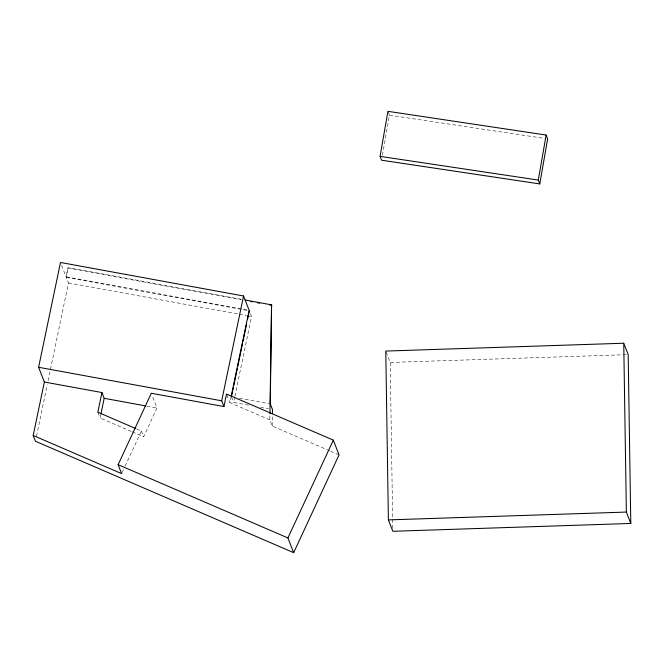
<?xml version="1.0" encoding="UTF-8"?>
<svg xmlns="http://www.w3.org/2000/svg" width="664" height="664" viewBox="0 0 664 664"><rect width="100%" height="100%" fill="white"/><g stroke="black" fill="none" stroke-linecap="round" stroke-linejoin="round"><path stroke-width="0.5" stroke-dasharray="3.32 2.49" d="M329.651 450.806L272.232 426.022L269.833 419.88L269.924 413.664M272.232 426.022L272.381 415.73M382.447 155.202L389.428 115.171L387.925 111.328M247.116 309.955L66.068 276.813L67.994 267.592L241.04 299.273M48.074 380.713L68.467 282.955L66.267 277.32L67.994 267.592M36.495 436.198L47.235 384.746M131.339 431.459L100.081 417.971L100.696 415.017M269.833 419.88L229.893 402.65L230.947 397.57M248.56 405.173L233.612 402.442L234.666 397.387M234.882 396.375L251.548 316.471L250.452 313.657M122.052 472.718L124.633 467.157M125.064 466.228L141.415 431.011L136.676 428.969M132.294 431.866L143.656 436.771L157.019 407.986L151.998 395.105M386.141 352.011L390.216 362.453L627.148 354.659M389.428 115.171L544.571 138.419M68.193 268.098L241.239 299.779M66.267 277.32L247.315 310.47M68.467 282.955L238.326 314.055M239.339 314.238L246.46 315.541M247.481 315.732L251.548 316.471M239.389 398.267L269.285 403.737M260.52 407.364L268.488 408.825M146.86 406.119L157.019 407.986M330.589 451.213L339.063 454.865M231.421 396.806L233.612 402.442M226.922 395.022L229.893 402.65M141.415 431.011L143.656 436.771M61.603 265.343L66.068 276.813M97.832 412.211L100.081 417.971M390.216 362.453L392.814 530.254"/><path stroke-width="1" d="M269.924 413.664L271.576 304.859L245.107 300.012M271.576 304.859L270.281 403.919L272.481 409.555L272.414 413.672M380.074 156.364L387.925 111.328L546.14 135.041L547.634 138.876L539.782 183.92L381.576 160.207L380.074 156.364L538.288 180.077L539.782 183.92M538.288 180.077L546.14 135.041M33.2 435.484L121.628 473.639L118.134 464.684L151.284 393.262L223.942 406.567L226.548 394.067L333.328 440.149L339.063 454.865L293.662 552.672L35.449 441.245L33.2 435.484L44.355 382.007L38.62 367.283L60.482 262.471L243.563 295.995L249.149 310.329L231.163 396.557M44.355 382.007L101.941 392.548L97.832 412.211L135.73 428.562M100.903 414.037L104.182 398.309L101.941 392.548M223.942 406.567L221.693 400.807L243.563 295.995M231.628 395.794L233.313 387.701M233.736 385.684L237.322 368.487M237.745 366.47L242.601 343.205M243.024 341.18L246.61 323.99M247.664 318.936L249.349 310.843M293.662 552.672L287.927 537.948L333.328 440.149M623.745 343.23L385.776 351.065L388.39 519.895L392.831 531.291L630.8 523.456L628.185 354.626L623.745 343.23L626.359 512.068L630.8 523.456M388.39 519.895L626.359 512.068M250.403 301.456L252.436 301.829M257.524 302.767L259.558 303.133M269.742 305L271.775 305.374M38.62 367.283L221.693 400.807M104.182 398.309L145.848 405.936M118.134 464.684L287.927 537.948"/></g></svg>
